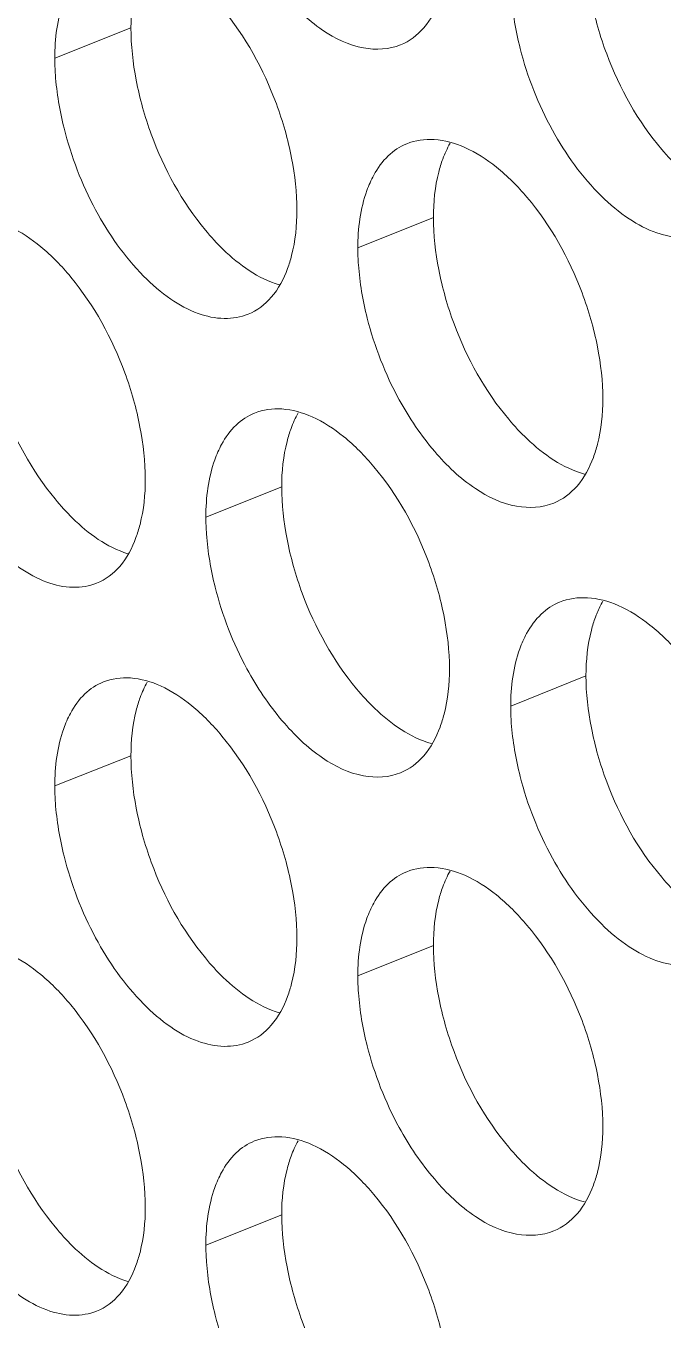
# Model space of a CAD drawing. Header units: millimetres. Extents: x 1177 to 4147, y 93 to 2194.
# Drawn here: x 2538.85 to 2545.75, y 981.79 to 995.79 of the extents above; entities that cross this region are included whole.
import ezdxf

# ---------------------------------------------------------------- set-up
doc = ezdxf.new("R2010")
doc.units = ezdxf.units.MM
doc.header["$LTSCALE"] = 0.1
doc.layers.get('0').update_dxf_attribs({"lineweight": 13})
doc.layers.add('标注', color=251, linetype='Continuous', lineweight=9)

# ---------------------------------------------------------------- blocks, each defined once
blk = doc.blocks.new('02')
at = {"layer": '标注'}
for p, q in [((4397.688, 1013.8), (4396.511, 1013.335)), ((4397.688, 1013.8), (4396.511, 1013.335)), ((4402.363, 1010.87), (4401.195, 1010.4)), ((4402.363, 1010.87), (4401.195, 1010.4)), ((4400.018, 1006.707), (4398.846, 1006.239)), ((4404.721, 1003.789), (4403.558, 1003.316)), ((4397.688, 1002.55), (4396.511, 1002.085)), ((4402.363, 999.62), (4401.195, 999.15)), ((4400.018, 995.457), (4398.846, 994.989))]:
    blk.add_line(p, q, dxfattribs=at)
for points, knots in [([(4398.991, 1016.405), (4399.046, 1016.186), (4399.183, 1015.755), (4399.508, 1015.049), (4399.975, 1014.354), (4400.581, 1013.766), (4401.229, 1013.447), (4401.678, 1013.467), (4401.855, 1013.539)], [0, 0, 0, 0, 0.152652, 0.305439, 0.523584, 0.715027, 0.870754, 1, 1, 1, 1]), ([(4404.721, 1015.039), (4404.721, 1014.769), (4404.786, 1014.209), (4405.096, 1013.124), (4405.525, 1012.356), (4405.893, 1011.923)], [0, 0, 0, 0, 0.239417, 0.496314, 1, 1, 1, 1]), ([(4397.831, 1014.703), (4397.807, 1014.637), (4397.718, 1014.344), (4397.688, 1014.035), (4397.688, 1013.8)], [0, 0, 0, 0, 0.229286, 1, 1, 1, 1]), ([(4397.831, 1014.703), (4397.807, 1014.637), (4397.718, 1014.344), (4397.688, 1014.035), (4397.688, 1013.8)], [0, 0, 0, 0, 0.229286, 1, 1, 1, 1]), ([(4396.752, 1014.457), (4396.712, 1014.381), (4396.559, 1014.027), (4396.511, 1013.634), (4396.511, 1013.335)], [0, 0, 0, 0, 0.222259, 1, 1, 1, 1]), ([(4396.752, 1014.457), (4396.712, 1014.381), (4396.559, 1014.027), (4396.511, 1013.634), (4396.511, 1013.335)], [0, 0, 0, 0, 0.222259, 1, 1, 1, 1]), ([(4403.558, 1014.566), (4403.558, 1014.479), (4403.572, 1014.114), (4403.635, 1013.752), (4403.704, 1013.482)], [0, 0, 0, 0, 0.237919, 1, 1, 1, 1]), ([(4401.855, 1013.539), (4401.992, 1013.594), (4402.256, 1013.797), (4402.406, 1014.086), (4402.465, 1014.245)], [0, 0, 0, 0, 0.465305, 1, 1, 1, 1]), ([(4400.254, 1010.985), (4400.254, 1011.255), (4400.189, 1011.815), (4399.882, 1012.901), (4399.457, 1013.671), (4399.094, 1014.107)], [0, 0, 0, 0, 0.239421, 0.496413, 1, 1, 1, 1]), ([(4400.254, 1010.985), (4400.254, 1011.255), (4400.189, 1011.815), (4399.882, 1012.901), (4399.457, 1013.671), (4399.094, 1014.107)], [0, 0, 0, 0, 0.239421, 0.496413, 1, 1, 1, 1]), ([(4397.688, 1013.8), (4397.688, 1013.53), (4397.751, 1012.969), (4398.056, 1011.883), (4398.477, 1011.112), (4398.838, 1010.676)], [0, 0, 0, 0, 0.239633, 0.496767, 1, 1, 1, 1]), ([(4397.688, 1013.8), (4397.688, 1013.53), (4397.751, 1012.969), (4398.056, 1011.883), (4398.477, 1011.112), (4398.838, 1010.676)], [0, 0, 0, 0, 0.239633, 0.496767, 1, 1, 1, 1]), ([(4403.704, 1013.482), (4403.816, 1013.044), (4404.139, 1012.22), (4404.767, 1011.348), (4405.356, 1010.847), (4405.791, 1010.62), (4406.218, 1010.535), (4406.49, 1010.583), (4406.608, 1010.631)], [0, 0, 0, 0, 0.303606, 0.588083, 0.712204, 0.820335, 0.914512, 1, 1, 1, 1]), ([(4396.511, 1013.335), (4396.511, 1013.248), (4396.525, 1012.883), (4396.587, 1012.52), (4396.654, 1012.25)], [0, 0, 0, 0, 0.23784, 1, 1, 1, 1]), ([(4396.511, 1013.335), (4396.511, 1013.248), (4396.525, 1012.883), (4396.587, 1012.52), (4396.654, 1012.25)], [0, 0, 0, 0, 0.23784, 1, 1, 1, 1]), ([(4396.654, 1012.25), (4396.764, 1011.813), (4397.079, 1010.99), (4397.694, 1010.115), (4398.271, 1009.608), (4398.697, 1009.376), (4399.116, 1009.286), (4399.384, 1009.329), (4399.5, 1009.376)], [0, 0, 0, 0, 0.305092, 0.590325, 0.714405, 0.822131, 0.915528, 1, 1, 1, 1]), ([(4396.654, 1012.25), (4396.764, 1011.813), (4397.079, 1010.99), (4397.694, 1010.115), (4398.271, 1009.608), (4398.697, 1009.376), (4399.116, 1009.286), (4399.384, 1009.329), (4399.5, 1009.376)], [0, 0, 0, 0, 0.305092, 0.590325, 0.714405, 0.822131, 0.915528, 1, 1, 1, 1]), ([(4401.95, 1012.009), (4401.844, 1011.967), (4401.64, 1011.831), (4401.499, 1011.634), (4401.44, 1011.524)], [0, 0, 0, 0, 0.477116, 1, 1, 1, 1]), ([(4401.95, 1012.009), (4401.844, 1011.967), (4401.64, 1011.831), (4401.499, 1011.634), (4401.44, 1011.524)], [0, 0, 0, 0, 0.477116, 1, 1, 1, 1]), ([(4403.809, 1011.184), (4403.666, 1011.353), (4403.374, 1011.649), (4402.886, 1011.967), (4402.398, 1012.105), (4402.083, 1012.063), (4401.95, 1012.009)], [0, 0, 0, 0, 0.307992, 0.574392, 0.80034, 1, 1, 1, 1]), ([(4403.809, 1011.184), (4403.666, 1011.353), (4403.374, 1011.649), (4402.886, 1011.967), (4402.398, 1012.105), (4402.083, 1012.063), (4401.95, 1012.009)], [0, 0, 0, 0, 0.307992, 0.574392, 0.80034, 1, 1, 1, 1]), ([(4405.893, 1011.923), (4405.983, 1011.817), (4406.316, 1011.461), (4406.742, 1011.166), (4407.081, 1011.078)], [0, 0, 0, 0, 0.285322, 1, 1, 1, 1]), ([(4402.508, 1011.775), (4402.484, 1011.709), (4402.394, 1011.416), (4402.363, 1011.106), (4402.363, 1010.87)], [0, 0, 0, 0, 0.229578, 1, 1, 1, 1]), ([(4402.508, 1011.775), (4402.484, 1011.709), (4402.394, 1011.416), (4402.363, 1011.106), (4402.363, 1010.87)], [0, 0, 0, 0, 0.229578, 1, 1, 1, 1]), ([(4401.44, 1011.524), (4401.399, 1011.449), (4401.244, 1011.094), (4401.195, 1010.7), (4401.195, 1010.4)], [0, 0, 0, 0, 0.222686, 1, 1, 1, 1]), ([(4401.44, 1011.524), (4401.399, 1011.449), (4401.244, 1011.094), (4401.195, 1010.7), (4401.195, 1010.4)], [0, 0, 0, 0, 0.222686, 1, 1, 1, 1]), ([(4404.982, 1008.068), (4404.982, 1008.338), (4404.917, 1008.898), (4404.605, 1009.983), (4404.176, 1010.75), (4403.809, 1011.184)], [0, 0, 0, 0, 0.239276, 0.49611, 1, 1, 1, 1]), ([(4404.982, 1008.068), (4404.982, 1008.338), (4404.917, 1008.898), (4404.605, 1009.983), (4404.176, 1010.75), (4403.809, 1011.184)], [0, 0, 0, 0, 0.239276, 0.49611, 1, 1, 1, 1]), ([(4400.109, 1010.082), (4400.133, 1010.148), (4400.223, 1010.441), (4400.254, 1010.749), (4400.254, 1010.985)], [0, 0, 0, 0, 0.229514, 1, 1, 1, 1]), ([(4400.109, 1010.082), (4400.133, 1010.148), (4400.223, 1010.441), (4400.254, 1010.749), (4400.254, 1010.985)], [0, 0, 0, 0, 0.229514, 1, 1, 1, 1]), ([(4396.757, 1009.951), (4396.618, 1010.12), (4396.333, 1010.417), (4395.857, 1010.737), (4395.38, 1010.881), (4395.069, 1010.844), (4394.939, 1010.793)], [0, 0, 0, 0, 0.309532, 0.576416, 0.801728, 1, 1, 1, 1]), ([(4402.363, 1010.87), (4402.363, 1010.601), (4402.427, 1010.04), (4402.736, 1008.955), (4403.162, 1008.186), (4403.527, 1007.752)], [0, 0, 0, 0, 0.239489, 0.496465, 1, 1, 1, 1]), ([(4402.363, 1010.87), (4402.363, 1010.601), (4402.427, 1010.04), (4402.736, 1008.955), (4403.162, 1008.186), (4403.527, 1007.752)], [0, 0, 0, 0, 0.239489, 0.496465, 1, 1, 1, 1]), ([(4398.838, 1010.676), (4398.925, 1010.571), (4399.245, 1010.221), (4399.652, 1009.926), (4399.979, 1009.83)], [0, 0, 0, 0, 0.285211, 1, 1, 1, 1]), ([(4398.838, 1010.676), (4398.925, 1010.571), (4399.245, 1010.221), (4399.652, 1009.926), (4399.979, 1009.83)], [0, 0, 0, 0, 0.285211, 1, 1, 1, 1]), ([(4401.195, 1010.4), (4401.195, 1010.313), (4401.209, 1009.948), (4401.272, 1009.586), (4401.34, 1009.316)], [0, 0, 0, 0, 0.237892, 1, 1, 1, 1]), ([(4401.195, 1010.4), (4401.195, 1010.313), (4401.209, 1009.948), (4401.272, 1009.586), (4401.34, 1009.316)], [0, 0, 0, 0, 0.237892, 1, 1, 1, 1]), ([(4399.5, 1009.376), (4399.637, 1009.431), (4399.901, 1009.633), (4400.05, 1009.922), (4400.109, 1010.082)], [0, 0, 0, 0, 0.464648, 1, 1, 1, 1]), ([(4399.5, 1009.376), (4399.637, 1009.431), (4399.901, 1009.633), (4400.05, 1009.922), (4400.109, 1010.082)], [0, 0, 0, 0, 0.464648, 1, 1, 1, 1]), ([(4397.91, 1006.827), (4397.91, 1007.097), (4397.846, 1007.657), (4397.54, 1008.743), (4397.119, 1009.514), (4396.757, 1009.951)], [0, 0, 0, 0, 0.239493, 0.496564, 1, 1, 1, 1]), ([(4395.371, 1009.648), (4395.371, 1009.378), (4395.434, 1008.817), (4395.736, 1007.731), (4396.155, 1006.959), (4396.515, 1006.521)], [0, 0, 0, 0, 0.239706, 0.496917, 1, 1, 1, 1]), ([(4401.34, 1009.316), (4401.396, 1009.097), (4401.535, 1008.665), (4401.862, 1007.96), (4402.332, 1007.265), (4402.943, 1006.678), (4403.596, 1006.362), (4404.046, 1006.385), (4404.224, 1006.457)], [0, 0, 0, 0, 0.152387, 0.304947, 0.522872, 0.714293, 0.870269, 1, 1, 1, 1]), ([(4401.34, 1009.316), (4401.396, 1009.097), (4401.535, 1008.665), (4401.862, 1007.96), (4402.332, 1007.265), (4402.943, 1006.678), (4403.596, 1006.362), (4404.046, 1006.385), (4404.224, 1006.457)], [0, 0, 0, 0, 0.152387, 0.304947, 0.522872, 0.714293, 0.870269, 1, 1, 1, 1]), ([(4394.332, 1008.1), (4394.441, 1007.664), (4394.754, 1006.841), (4395.363, 1005.965), (4395.936, 1005.457), (4396.36, 1005.223), (4396.776, 1005.131), (4397.043, 1005.173), (4397.158, 1005.218)], [0, 0, 0, 0, 0.305591, 0.59108, 0.715148, 0.822737, 0.915872, 1, 1, 1, 1]), ([(4404.835, 1007.164), (4404.86, 1007.23), (4404.951, 1007.523), (4404.982, 1007.832), (4404.982, 1008.068)], [0, 0, 0, 0, 0.229806, 1, 1, 1, 1]), ([(4404.835, 1007.164), (4404.86, 1007.23), (4404.951, 1007.523), (4404.982, 1007.832), (4404.982, 1008.068)], [0, 0, 0, 0, 0.229806, 1, 1, 1, 1]), ([(4399.599, 1007.848), (4399.493, 1007.806), (4399.289, 1007.671), (4399.149, 1007.472), (4399.089, 1007.363)], [0, 0, 0, 0, 0.476586, 1, 1, 1, 1]), ([(4401.444, 1007.018), (4401.302, 1007.187), (4401.013, 1007.483), (4400.53, 1007.801), (4400.045, 1007.942), (4399.731, 1007.901), (4399.599, 1007.848)], [0, 0, 0, 0, 0.3085, 0.575059, 0.800797, 1, 1, 1, 1]), ([(4400.163, 1007.611), (4400.139, 1007.545), (4400.049, 1007.252), (4400.018, 1006.943), (4400.018, 1006.707)], [0, 0, 0, 0, 0.229432, 1, 1, 1, 1]), ([(4403.527, 1007.752), (4403.617, 1007.646), (4403.945, 1007.292), (4404.365, 1006.997), (4404.7, 1006.906)], [0, 0, 0, 0, 0.285293, 1, 1, 1, 1]), ([(4403.527, 1007.752), (4403.617, 1007.646), (4403.945, 1007.292), (4404.365, 1006.997), (4404.7, 1006.906)], [0, 0, 0, 0, 0.285293, 1, 1, 1, 1]), ([(4399.089, 1007.363), (4399.048, 1007.287), (4398.894, 1006.933), (4398.846, 1006.539), (4398.846, 1006.239)], [0, 0, 0, 0, 0.222471, 1, 1, 1, 1]), ([(4402.611, 1003.899), (4402.611, 1004.168), (4402.546, 1004.729), (4402.236, 1005.814), (4401.81, 1006.583), (4401.444, 1007.018)], [0, 0, 0, 0, 0.239348, 0.496261, 1, 1, 1, 1]), ([(4404.224, 1006.457), (4404.362, 1006.513), (4404.626, 1006.716), (4404.776, 1007.005), (4404.835, 1007.164)], [0, 0, 0, 0, 0.465952, 1, 1, 1, 1]), ([(4404.224, 1006.457), (4404.362, 1006.513), (4404.626, 1006.716), (4404.776, 1007.005), (4404.835, 1007.164)], [0, 0, 0, 0, 0.465952, 1, 1, 1, 1]), ([(4397.766, 1005.924), (4397.79, 1005.99), (4397.88, 1006.283), (4397.91, 1006.591), (4397.91, 1006.827)], [0, 0, 0, 0, 0.229368, 1, 1, 1, 1]), ([(4400.018, 1006.707), (4400.018, 1006.437), (4400.082, 1005.877), (4400.389, 1004.791), (4400.812, 1004.021), (4401.176, 1003.586)], [0, 0, 0, 0, 0.239561, 0.496616, 1, 1, 1, 1]), ([(4396.515, 1006.521), (4396.6, 1006.417), (4396.916, 1006.068), (4397.317, 1005.774), (4397.64, 1005.675)], [0, 0, 0, 0, 0.285157, 1, 1, 1, 1]), ([(4398.846, 1006.239), (4398.846, 1006.153), (4398.86, 1005.788), (4398.923, 1005.425), (4398.991, 1005.155)], [0, 0, 0, 0, 0.237866, 1, 1, 1, 1]), ([(4397.158, 1005.218), (4397.295, 1005.273), (4397.559, 1005.475), (4397.707, 1005.764), (4397.766, 1005.924)], [0, 0, 0, 0, 0.463981, 1, 1, 1, 1]), ([(4398.991, 1005.155), (4399.046, 1004.936), (4399.183, 1004.505), (4399.508, 1003.799), (4399.975, 1003.104), (4400.581, 1002.516), (4401.229, 1002.197), (4401.678, 1002.217), (4401.855, 1002.289)], [0, 0, 0, 0, 0.152652, 0.305439, 0.523584, 0.715027, 0.870754, 1, 1, 1, 1]), ([(4406.187, 1004.106), (4406.042, 1004.275), (4405.748, 1004.571), (4405.257, 1004.888), (4404.765, 1005.024), (4404.448, 1004.981), (4404.314, 1004.926)], [0, 0, 0, 0, 0.307488, 0.573733, 0.799889, 1, 1, 1, 1]), ([(4404.314, 1004.926), (4404.209, 1004.883), (4404.005, 1004.747), (4403.864, 1004.55), (4403.804, 1004.441)], [0, 0, 0, 0, 0.477633, 1, 1, 1, 1]), ([(4404.982, 1004.94), (4404.948, 1004.882), (4404.909, 1004.8), (4404.876, 1004.716), (4404.868, 1004.694)], [0, 0, 0, 0, 0.741798, 1, 1, 1, 1]), ([(4404.868, 1004.694), (4404.843, 1004.628), (4404.753, 1004.334), (4404.721, 1004.025), (4404.721, 1003.789)], [0, 0, 0, 0, 0.229724, 1, 1, 1, 1]), ([(4403.804, 1004.441), (4403.763, 1004.365), (4403.607, 1004.01), (4403.558, 1003.616), (4403.558, 1003.316)], [0, 0, 0, 0, 0.222904, 1, 1, 1, 1]), ([(4402.465, 1002.995), (4402.49, 1003.061), (4402.58, 1003.354), (4402.611, 1003.663), (4402.611, 1003.899)], [0, 0, 0, 0, 0.22966, 1, 1, 1, 1]), ([(4404.721, 1003.789), (4404.721, 1003.519), (4404.786, 1002.959), (4405.096, 1001.874), (4405.525, 1001.106), (4405.893, 1000.673)], [0, 0, 0, 0, 0.239417, 0.496314, 1, 1, 1, 1]), ([(4397.262, 1003.693), (4397.156, 1003.651), (4396.951, 1003.515), (4396.812, 1003.317), (4396.752, 1003.207)], [0, 0, 0, 0, 0.476042, 1, 1, 1, 1]), ([(4399.094, 1002.857), (4398.953, 1003.026), (4398.666, 1003.322), (4398.186, 1003.642), (4397.705, 1003.784), (4397.394, 1003.745), (4397.262, 1003.693)], [0, 0, 0, 0, 0.309013, 0.575734, 0.801259, 1, 1, 1, 1]), ([(4401.176, 1003.586), (4401.264, 1003.481), (4401.588, 1003.128), (4402.002, 1002.834), (4402.333, 1002.74)], [0, 0, 0, 0, 0.285256, 1, 1, 1, 1]), ([(4397.831, 1003.453), (4397.807, 1003.387), (4397.718, 1003.094), (4397.688, 1002.785), (4397.688, 1002.55)], [0, 0, 0, 0, 0.229286, 1, 1, 1, 1]), ([(4396.752, 1003.207), (4396.712, 1003.131), (4396.559, 1002.777), (4396.511, 1002.384), (4396.511, 1002.085)], [0, 0, 0, 0, 0.222259, 1, 1, 1, 1]), ([(4403.558, 1003.316), (4403.558, 1003.229), (4403.572, 1002.864), (4403.635, 1002.502), (4403.704, 1002.232)], [0, 0, 0, 0, 0.237919, 1, 1, 1, 1]), ([(4401.855, 1002.289), (4401.992, 1002.344), (4402.256, 1002.547), (4402.406, 1002.836), (4402.465, 1002.995)], [0, 0, 0, 0, 0.465305, 1, 1, 1, 1]), ([(4400.254, 999.735), (4400.254, 1000.005), (4400.189, 1000.565), (4399.882, 1001.651), (4399.457, 1002.421), (4399.094, 1002.857)], [0, 0, 0, 0, 0.239421, 0.496413, 1, 1, 1, 1]), ([(4397.688, 1002.55), (4397.688, 1002.28), (4397.751, 1001.719), (4398.056, 1000.633), (4398.477, 999.862), (4398.838, 999.426)], [0, 0, 0, 0, 0.239633, 0.496767, 1, 1, 1, 1]), ([(4403.704, 1002.232), (4403.816, 1001.794), (4404.139, 1000.97), (4404.767, 1000.098), (4405.356, 999.597), (4405.791, 999.37), (4406.218, 999.285), (4406.49, 999.333), (4406.608, 999.381)], [0, 0, 0, 0, 0.303606, 0.588083, 0.712204, 0.820335, 0.914512, 1, 1, 1, 1]), ([(4396.511, 1002.085), (4396.511, 1001.998), (4396.525, 1001.633), (4396.587, 1001.27), (4396.654, 1001)], [0, 0, 0, 0, 0.23784, 1, 1, 1, 1]), ([(4396.654, 1001), (4396.764, 1000.563), (4397.079, 999.74), (4397.694, 998.865), (4398.271, 998.358), (4398.697, 998.126), (4399.116, 998.036), (4399.384, 998.079), (4399.5, 998.126)], [0, 0, 0, 0, 0.305092, 0.590325, 0.714405, 0.822131, 0.915528, 1, 1, 1, 1]), ([(4403.809, 999.934), (4403.666, 1000.103), (4403.374, 1000.399), (4402.886, 1000.717), (4402.398, 1000.855), (4402.083, 1000.813), (4401.95, 1000.759)], [0, 0, 0, 0, 0.307992, 0.574392, 0.80034, 1, 1, 1, 1]), ([(4401.95, 1000.759), (4401.844, 1000.717), (4401.64, 1000.581), (4401.499, 1000.384), (4401.44, 1000.274)], [0, 0, 0, 0, 0.477116, 1, 1, 1, 1]), ([(4405.893, 1000.673), (4405.983, 1000.567), (4406.316, 1000.211), (4406.742, 999.916), (4407.081, 999.828)], [0, 0, 0, 0, 0.285322, 1, 1, 1, 1]), ([(4402.508, 1000.525), (4402.484, 1000.459), (4402.394, 1000.166), (4402.363, 999.856), (4402.363, 999.62)], [0, 0, 0, 0, 0.229578, 1, 1, 1, 1]), ([(4401.44, 1000.274), (4401.399, 1000.199), (4401.244, 999.844), (4401.195, 999.45), (4401.195, 999.15)], [0, 0, 0, 0, 0.222686, 1, 1, 1, 1]), ([(4404.982, 996.818), (4404.982, 997.088), (4404.917, 997.648), (4404.605, 998.733), (4404.176, 999.5), (4403.809, 999.934)], [0, 0, 0, 0, 0.239276, 0.49611, 1, 1, 1, 1]), ([(4396.757, 998.701), (4396.618, 998.87), (4396.333, 999.167), (4395.857, 999.487), (4395.38, 999.631), (4395.069, 999.594), (4394.939, 999.543)], [0, 0, 0, 0, 0.309532, 0.576416, 0.801728, 1, 1, 1, 1]), ([(4400.109, 998.832), (4400.133, 998.898), (4400.223, 999.191), (4400.254, 999.499), (4400.254, 999.735)], [0, 0, 0, 0, 0.229514, 1, 1, 1, 1]), ([(4402.363, 999.62), (4402.363, 999.351), (4402.427, 998.79), (4402.736, 997.705), (4403.162, 996.936), (4403.527, 996.502)], [0, 0, 0, 0, 0.239489, 0.496465, 1, 1, 1, 1]), ([(4398.838, 999.426), (4398.925, 999.321), (4399.245, 998.971), (4399.652, 998.676), (4399.979, 998.58)], [0, 0, 0, 0, 0.285211, 1, 1, 1, 1]), ([(4401.195, 999.15), (4401.195, 999.063), (4401.209, 998.698), (4401.272, 998.336), (4401.34, 998.066)], [0, 0, 0, 0, 0.237892, 1, 1, 1, 1]), ([(4399.5, 998.126), (4399.637, 998.181), (4399.901, 998.383), (4400.05, 998.672), (4400.109, 998.832)], [0, 0, 0, 0, 0.464648, 1, 1, 1, 1]), ([(4397.91, 995.577), (4397.91, 995.847), (4397.846, 996.407), (4397.54, 997.493), (4397.119, 998.264), (4396.757, 998.701)], [0, 0, 0, 0, 0.239493, 0.496564, 1, 1, 1, 1]), ([(4395.371, 998.398), (4395.371, 998.128), (4395.434, 997.567), (4395.736, 996.481), (4396.155, 995.709), (4396.515, 995.271)], [0, 0, 0, 0, 0.239706, 0.496917, 1, 1, 1, 1]), ([(4401.34, 998.066), (4401.396, 997.847), (4401.535, 997.415), (4401.862, 996.71), (4402.332, 996.015), (4402.943, 995.428), (4403.596, 995.112), (4404.046, 995.135), (4404.224, 995.207)], [0, 0, 0, 0, 0.152387, 0.304947, 0.522872, 0.714293, 0.870269, 1, 1, 1, 1]), ([(4394.332, 996.85), (4394.441, 996.414), (4394.754, 995.591), (4395.363, 994.715), (4395.936, 994.207), (4396.36, 993.973), (4396.776, 993.881), (4397.043, 993.923), (4397.158, 993.968)], [0, 0, 0, 0, 0.305591, 0.59108, 0.715148, 0.822737, 0.915872, 1, 1, 1, 1]), ([(4404.835, 995.914), (4404.86, 995.98), (4404.951, 996.273), (4404.982, 996.582), (4404.982, 996.818)], [0, 0, 0, 0, 0.229806, 1, 1, 1, 1]), ([(4399.599, 996.598), (4399.493, 996.556), (4399.289, 996.421), (4399.149, 996.222), (4399.089, 996.113)], [0, 0, 0, 0, 0.476586, 1, 1, 1, 1]), ([(4401.444, 995.768), (4401.302, 995.937), (4401.013, 996.233), (4400.53, 996.551), (4400.045, 996.692), (4399.731, 996.651), (4399.599, 996.598)], [0, 0, 0, 0, 0.3085, 0.575059, 0.800797, 1, 1, 1, 1]), ([(4403.527, 996.502), (4403.617, 996.396), (4403.945, 996.042), (4404.365, 995.747), (4404.7, 995.656)], [0, 0, 0, 0, 0.285293, 1, 1, 1, 1]), ([(4400.163, 996.361), (4400.139, 996.295), (4400.049, 996.002), (4400.018, 995.693), (4400.018, 995.457)], [0, 0, 0, 0, 0.229432, 1, 1, 1, 1]), ([(4399.089, 996.113), (4399.048, 996.037), (4398.894, 995.683), (4398.846, 995.289), (4398.846, 994.989)], [0, 0, 0, 0, 0.222471, 1, 1, 1, 1]), ([(4404.224, 995.207), (4404.362, 995.263), (4404.626, 995.466), (4404.776, 995.755), (4404.835, 995.914)], [0, 0, 0, 0, 0.465952, 1, 1, 1, 1]), ([(4397.766, 994.674), (4397.79, 994.74), (4397.88, 995.033), (4397.91, 995.341), (4397.91, 995.577)], [0, 0, 0, 0, 0.229368, 1, 1, 1, 1]), ([(4402.611, 992.649), (4402.611, 992.918), (4402.546, 993.479), (4402.236, 994.564), (4401.81, 995.333), (4401.444, 995.768)], [0, 0, 0, 0, 0.239348, 0.496261, 1, 1, 1, 1]), ([(4400.018, 995.457), (4400.018, 995.187), (4400.082, 994.627), (4400.389, 993.541), (4400.812, 992.771), (4401.176, 992.336)], [0, 0, 0, 0, 0.239561, 0.496616, 1, 1, 1, 1]), ([(4396.515, 995.271), (4396.6, 995.167), (4396.916, 994.818), (4397.317, 994.524), (4397.64, 994.425)], [0, 0, 0, 0, 0.285157, 1, 1, 1, 1]), ([(4398.846, 994.989), (4398.846, 994.903), (4398.86, 994.538), (4398.923, 994.175), (4398.991, 993.905)], [0, 0, 0, 0, 0.237866, 1, 1, 1, 1]), ([(4397.158, 993.968), (4397.295, 994.023), (4397.559, 994.225), (4397.707, 994.514), (4397.766, 994.674)], [0, 0, 0, 0, 0.463981, 1, 1, 1, 1]), ([(4398.991, 993.905), (4399.046, 993.686), (4399.183, 993.255), (4399.508, 992.549), (4399.975, 991.854), (4400.581, 991.266), (4401.229, 990.947), (4401.678, 990.967), (4401.855, 991.039)], [0, 0, 0, 0, 0.152652, 0.305439, 0.523584, 0.715027, 0.870754, 1, 1, 1, 1])]:
    blk.add_open_spline(points, degree=3, knots=knots, dxfattribs=at)
for points in [[(4402.62, 1012.018), (4402.576, 1011.94), (4402.539, 1011.858), (4402.508, 1011.775)], [(4402.62, 1012.018), (4402.576, 1011.94), (4402.539, 1011.858), (4402.508, 1011.775)], [(4400.272, 1007.851), (4400.229, 1007.774), (4400.193, 1007.693), (4400.163, 1007.611)], [(4397.938, 1003.689), (4397.896, 1003.613), (4397.861, 1003.534), (4397.831, 1003.453)], [(4402.62, 1000.768), (4402.576, 1000.69), (4402.539, 1000.608), (4402.508, 1000.525)], [(4400.272, 996.601), (4400.229, 996.524), (4400.193, 996.443), (4400.163, 996.361)]]:
    blk.add_open_spline(points, degree=3, dxfattribs=at)

msp = doc.modelspace()

# ---------------------------------------------------------------- block references
at = {"xscale": 0.7, "yscale": 0.7, "zscale": 0.7}
msp.add_blockref('02', (-538.391, 286.112), dxfattribs=at)

doc.saveas('drawing.dxf')
